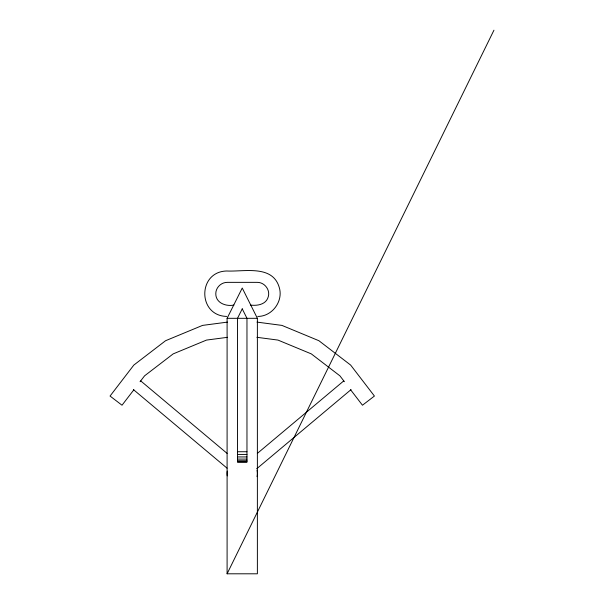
<?xml version="1.0" encoding="UTF-8"?>
<svg xmlns="http://www.w3.org/2000/svg" width="604" height="604" viewBox="0 0 604 604"><rect width="100%" height="100%" fill="white"/><g stroke="black" fill="none" stroke-linecap="round" stroke-linejoin="round"><path stroke-width="0.91" d="M227.096 573.8L227.096 318.316L242.242 288.033L257.38 318.316L257.38 573.8L227.096 573.8L493.944 30.2M133.862 389.791L122.016 405.224L110.056 396.05L133.824 365.08L165.579 340.716L202.551 325.397L227.474 322.113M140.06 381.713L144.575 375.831L173.182 353.884L206.493 340.082L227.572 337.311M257.357 453.4L343.736 380.913M256.692 468.779L351.037 389.618M257.749 316.421C272.026 316.541 283.299 301.509 279.365 287.821C272.895 264.416 244.265 271.891 226.727 271C197.485 271.611 197.485 315.809 226.727 316.421M233.929 305.065C226.107 306.696 215.681 303.027 215.794 293.71C215.741 287.489 221.291 282.219 227.474 282.355L257.01 282.355C264.303 282.083 270.335 289.588 268.297 296.639C266.364 304.431 257.387 306.032 250.547 305.065M227.096 318.316L257.38 318.316M237.508 451.732L246.968 451.732M237.508 454.427L246.968 454.427M237.508 456.941L246.968 456.941M237.508 459.093L246.968 459.093M237.508 460.746L246.968 460.746M237.508 461.788L246.968 461.788M257.002 322.113L281.925 325.397L318.897 340.716L350.652 365.08L374.42 396.05L362.46 405.224L350.614 389.791M256.904 337.311L277.983 340.082L311.302 353.884L339.901 375.831L344.416 381.713M140.74 380.913L227.119 453.4M133.439 389.618L227.066 468.175M227.285 475.869A15.138 15.138 0 0 1 227.285 471.128M257.047 470.342A15.138 15.138 0 0 1 257.047 476.647M242.242 308.848L237.508 318.316L237.508 462.143L246.968 462.143L246.968 318.316L242.242 308.848"/></g></svg>
